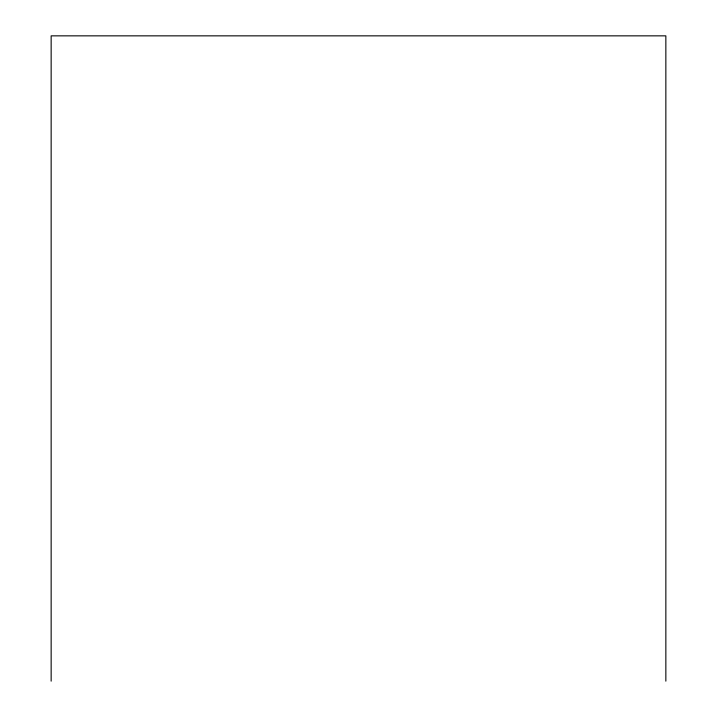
<?xml version="1.0" encoding="UTF-8"?>
<svg xmlns="http://www.w3.org/2000/svg" width="717" height="717" viewBox="0 0 717 717"><rect width="100%" height="100%" fill="white"/><g stroke="black" fill="none" stroke-linecap="round" stroke-linejoin="round"><path stroke-width="1.08" d="M665.851 681.15L665.851 35.85L51.149 35.85L51.149 681.15"/></g></svg>
